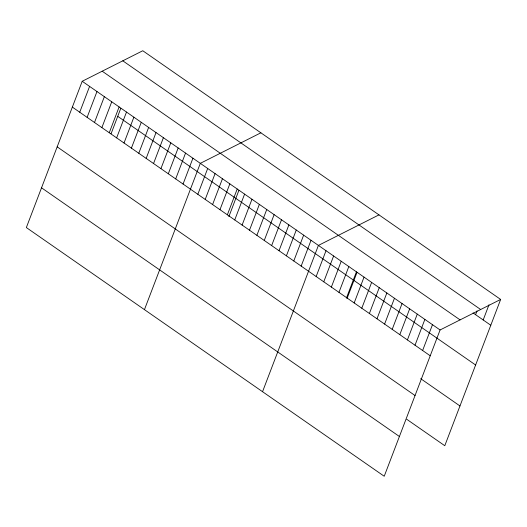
<?xml version="1.0" encoding="UTF-8"?>
<svg xmlns="http://www.w3.org/2000/svg" width="527" height="527" viewBox="0 0 527 527"><rect width="100%" height="100%" fill="white"/><g stroke="black" fill="none" stroke-linecap="round" stroke-linejoin="round"><path stroke-width="0.79" d="M82.212 81.277L26.35 227.565L384.223 476.256L440.085 329.968L500.65 299.435L142.777 50.744L82.212 81.277L440.085 329.968M79.735 112.225L89.59 86.408M87.113 117.356L96.975 91.54M94.498 122.481L104.353 96.665M101.876 127.613L111.737 101.797M109.26 132.745L119.115 106.922M111.072 133.766L120.775 108.364M116.638 137.87L126.5 112.053M124.023 143.001L133.878 117.185M131.401 148.133L141.262 122.31M138.785 153.258L148.64 127.442M146.163 158.39L156.025 132.573M153.548 163.515L163.403 137.699M160.926 168.647L170.788 142.83M168.311 173.778L178.166 147.955M175.689 178.903L185.55 153.087M183.073 184.035L192.928 158.219M144.451 309.632L200.313 163.344L260.878 132.811M197.829 194.292L207.691 168.475M205.214 199.423L215.075 173.607M212.592 204.548L222.453 178.732M219.976 209.68L229.831 183.864M227.354 214.812L237.216 188.989M228.883 216.59L238.869 190.431M234.739 219.937L244.594 194.12M242.117 225.069L251.978 199.252M249.502 230.2L259.356 204.377M256.88 235.325L266.741 209.509M264.264 240.457L274.119 214.641M271.642 245.582L281.504 219.766M279.027 250.714L288.882 224.897M286.405 255.845L296.266 230.022M293.789 260.97L303.644 235.154M301.167 266.102L311.029 240.286M262.545 391.699L318.407 245.411L378.972 214.878M316.154 276.517L326.015 250.7M323.756 281.8L333.617 255.984M331.364 287.083L341.219 261.267M338.966 292.366L348.828 266.55M346.575 297.656L356.43 271.833M346.983 298.657L356.97 272.499M354.177 302.939L364.038 277.123M361.786 308.223L371.64 282.406M369.387 313.506L379.249 287.689M376.989 318.789L386.851 292.972M384.598 324.079L394.459 298.262M392.2 329.362L402.061 303.545M399.809 334.645L409.663 308.829M407.411 339.928L417.272 314.112M415.019 345.218L424.874 319.395M422.621 350.501L432.483 324.685M475.585 314.685L477.034 310.884M483.187 319.968L488.984 304.777M500.65 299.435L444.788 445.723L406.765 419.301M122.791 60.822L480.664 309.507M473.048 312.919L490.789 325.251M102.198 71.204L460.071 319.889M117.738 116.315L475.611 365.007M72.351 107.1L430.223 355.784M420.678 378.663L459.972 405.968M57.173 146.855L415.045 395.54M41.534 187.81L399.407 436.501"/></g></svg>
